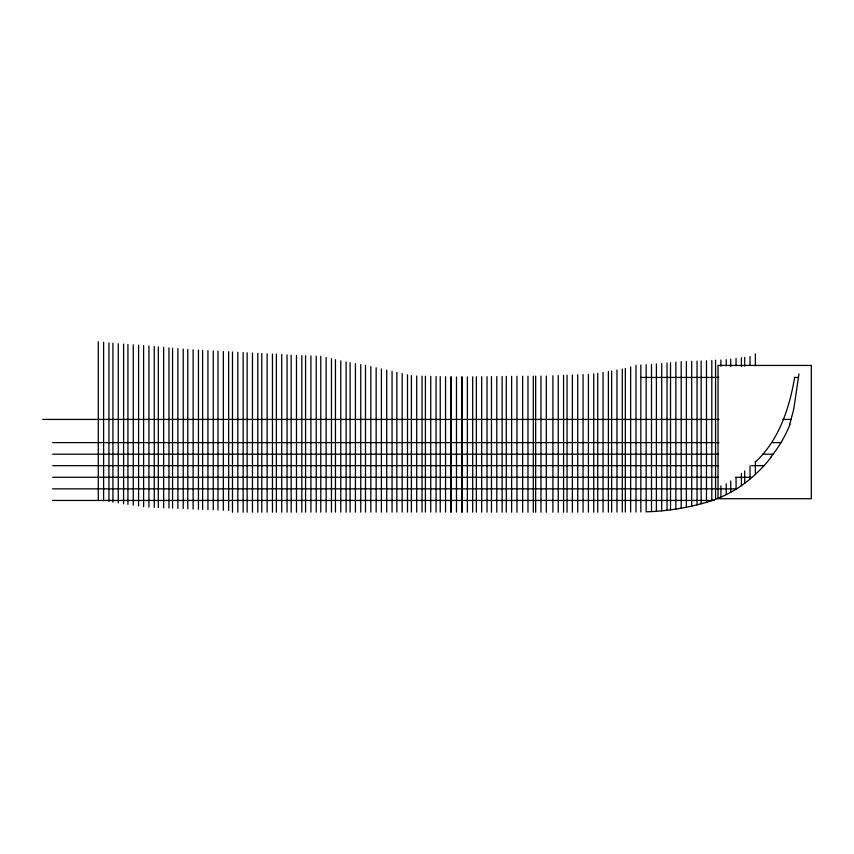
<?xml version="1.0" encoding="UTF-8"?>
<svg xmlns="http://www.w3.org/2000/svg" width="854" height="854" viewBox="0 0 854 854"><rect width="100%" height="100%" fill="white"/><g stroke="black" fill="none" stroke-linecap="round" stroke-linejoin="round"><path stroke-width="1.28" d="M646.158 364.722L646.158 511.824A248.386 248.386 0 0 0 675.866 509.091A264.334 264.334 0 0 0 687.758 506.945L691.708 506.134L691.708 361.274M794.636 377.436C789.395 408.5 778.933 440.109 755.363 462.121M798.96 373.945L793.729 409.226L789.79 424.086M771.205 457.093L767.17 462.121A95.851 95.851 0 0 1 764.543 465.088C752.374 478.55 737.653 489.94 720.904 497.081A136.928 136.928 0 0 1 706.482 502.398L691.708 506.134M640.831 377.436L718.865 377.436M794.476 377.436L798.106 377.436M42.7 419.421L719.068 419.421M782.947 419.421L791.306 419.421M52.692 442.607L718.972 442.607M772.624 442.607L781.175 442.607M52.692 454.2L718.225 454.2M762.483 454.2L772.913 454.2M52.692 465.665L718.502 465.665M751.584 465.665L763.988 465.665M52.692 477.258L718.097 477.258M735.614 477.258L751.595 477.258M52.564 488.851L735.604 488.851M52.564 500.444L714.147 500.444M750.036 478.987L750.036 465.74M720.904 497.081L720.904 485.926M755.363 353.898L755.363 365.758M755.363 461.341L755.363 474.461M750.036 356.566L750.036 365.384M744.709 357.303L744.709 366.067M744.709 470.981L744.709 483.289M741.4 357.741L741.4 366.473M741.4 473.404L741.4 485.712M736.063 358.445L736.063 365.886M736.063 477.77L736.063 489.214M730.736 359.16L730.736 366.537M730.736 480.909L730.736 492.288M726.231 359.705L726.231 365.832M726.231 483.802L726.231 494.615M720.904 359.972L720.904 366.206M715.567 360.26L715.567 499.259M711.809 360.463L711.809 500.647M706.471 360.751L706.471 502.398M701.145 360.975L701.145 503.903M697.045 361.103L697.045 504.927M686.381 361.434L686.381 507.223M681.193 361.616L681.193 508.194M675.866 362.181L675.866 509.08M670.529 362.662L670.529 509.838M667.049 362.971L667.049 510.276M661.722 363.462L661.722 510.841M656.395 363.943L656.395 511.29M651.495 364.38L651.495 511.599M640.831 365.074L640.831 511.962M635.984 365.427L635.984 512.037M630.658 366.9L630.658 512.058M625.32 368.522L625.32 512.069M622.299 369.056L622.299 512.069M616.972 370.006L616.972 512.08M611.635 370.946L611.635 512.101M608.39 371.533L608.39 512.112M603.052 372.472L603.052 512.122M597.725 373.347L597.725 512.144M593.733 373.86L593.733 512.154M588.406 374.351L588.406 512.176M583.068 374.564L583.068 512.197M577.72 374.789L577.72 512.208M572.383 375.002L572.383 512.219M567.056 375.205L567.056 512.229M563.576 375.344L563.576 512.229M558.249 375.557L558.249 512.24M552.912 375.771L552.912 512.24M546.314 376.027L546.314 512.24M540.977 376.07L540.977 512.24M535.65 376.123L535.65 512.24M533.302 376.144L533.302 512.24M527.975 376.187L527.975 512.24M522.637 376.24L522.637 512.229M516.948 376.294L516.948 512.219M511.621 376.347L511.621 512.219M506.283 376.4L506.283 512.208M502.12 376.433L502.12 512.197M496.793 376.497L496.793 512.197M491.466 376.561L491.466 512.186M487.015 376.625L487.015 512.176M481.688 376.689L481.688 512.165M476.351 376.763L476.351 512.154M472.7 376.806L472.7 512.154M467.373 376.881L467.373 512.144M462.046 376.945L462.046 512.133M461.8 376.945L461.8 512.133M456.474 377.02L456.474 512.133M451.136 376.892L451.136 512.122M450.891 376.892L450.891 512.122M445.564 376.753L445.564 512.122M440.237 376.614L440.237 512.112M436.074 376.497L436.074 512.112M430.747 376.358L430.747 512.112M425.409 376.219L425.409 512.101M422.047 376.134L422.047 512.101M416.709 375.995L416.709 512.101M411.382 375.6L411.382 512.101M407.507 374.746L407.507 512.101M402.17 373.55L402.17 512.101M396.843 372.365L396.843 512.101M392.061 371.309L392.061 512.112M386.723 370.113L386.723 512.112M381.396 368.928L381.396 512.112M376.155 367.764L376.155 512.112M370.828 366.579L370.828 512.122M365.491 365.459L365.491 512.122M360.762 364.551L360.762 512.122M355.435 363.58L355.435 512.133M350.097 362.608L350.097 512.133M346.116 361.893L346.116 512.144M340.778 360.868L340.778 512.144M335.451 359.619L335.451 512.144M331.459 358.691L331.459 512.154M326.132 357.442L326.132 512.154M320.794 356.267L320.794 512.165M316.236 356.065L316.236 512.165M310.909 355.894L310.909 512.165M305.572 355.712L305.572 512.176M301.814 355.595L301.814 512.176M296.477 355.424L296.477 512.176M291.15 355.179L291.15 512.186M287.051 354.88L287.051 512.186M281.713 354.485L281.713 512.186M276.386 354.143L276.386 512.186M272.447 353.983L272.447 512.186M267.121 353.791L267.121 512.197M261.783 353.524L261.783 512.197M257.801 353.31L257.801 512.197M252.464 353.033L252.464 512.197M247.137 352.766L247.137 512.197M243.144 352.553L243.144 512.197M237.818 352.264L237.818 512.197M232.48 351.997L232.48 512.197M228.658 351.752L228.658 510.478M223.332 351.474L223.332 510.254M217.994 351.186L217.994 510.041M213.265 350.93L213.265 509.849M207.938 350.631L207.938 509.635M202.611 350.321L202.611 509.422M198.448 350.087L198.448 509.251M193.121 349.777L193.121 509.037M187.784 349.457L187.784 508.813M183.226 349.062L183.226 508.621M177.899 348.613L177.899 508.386M172.561 348.154L172.561 508.151M168.975 347.856L168.975 508.002M163.637 347.397L163.637 507.767M158.31 346.905L158.31 507.543M154.264 346.51L154.264 507.361M148.927 345.998L148.927 507.127M143.6 345.55L143.6 506.678M138.583 345.197L138.583 505.942M133.256 344.824L133.256 505.152M127.929 344.44L127.929 504.362M123.595 344.141L123.595 503.721M118.258 343.756L118.258 502.942M112.931 343.233L112.931 502.152M108.938 342.849L108.938 501.565M103.612 342.326L103.612 500.775M98.274 341.76L98.274 499.515M790.089 424.203A126.403 126.403 0 0 1 770.959 456.901M811.3 365.437L718.011 365.437L718.011 498.715L811.3 498.715L811.3 365.437"/></g></svg>
